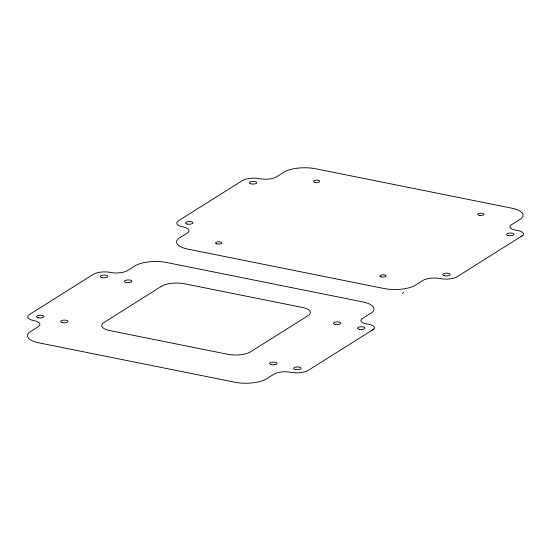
<?xml version="1.0" encoding="UTF-8"?>
<svg xmlns="http://www.w3.org/2000/svg" width="551" height="551" viewBox="0 0 551 551"><rect width="100%" height="100%" fill="white"/><g stroke="black" fill="none" stroke-linecap="round" stroke-linejoin="round"><path stroke-width="0.83" d="M374.012 328.995L371.987 330.269M523.044 235.263L521.019 236.531M402.402 293.359L403.787 292.485M373.482 329.333L308.112 370.444A12.473 4.553 -1.1 0 1 291.011 372.311A12.473 4.553 -1.1 0 0 273.909 374.17L265.396 379.529A23.204 8.465 -1.1 0 1 234.926 382.242L38.839 342.839A23.204 8.465 -1.1 0 1 29.658 332.163L38.177 326.805A12.473 4.553 -1.1 0 0 33.845 320.634A12.473 4.553 -1.1 0 1 29.52 314.469L93.394 274.295A12.473 4.553 -1.1 0 1 110.496 272.428A12.473 4.553 -1.1 0 0 127.598 270.562L136.111 265.21A23.204 8.465 -1.1 0 1 166.581 262.496L362.668 301.893A23.204 8.465 -1.1 0 1 371.849 312.575L363.329 317.927A11.027 4.022 -1.1 0 0 367.662 324.098A11.027 4.022 -1.1 0 1 373.688 329.167M522.513 235.594L457.151 276.705A12.473 4.553 -1.1 0 1 440.049 278.572A12.473 4.553 -1.1 0 0 422.948 280.438L414.428 285.79A23.204 8.465 -1.1 0 1 383.957 288.504L187.87 249.107A23.204 8.465 -1.1 0 1 178.696 238.425L187.209 233.073A12.473 4.553 -1.1 0 0 182.884 226.902A12.473 4.553 -1.1 0 1 178.552 220.731L242.426 180.556A12.473 4.553 -1.1 0 1 259.528 178.689A12.473 4.553 -1.1 0 0 276.63 176.83L285.149 171.471A23.204 8.465 -1.1 0 1 315.613 168.758L511.707 208.161A23.204 8.465 -1.1 0 1 520.881 218.837L512.368 224.195A11.027 4.022 -1.1 0 0 516.693 230.366A11.027 4.022 -1.1 0 1 522.72 235.435M161.595 286.231L104.111 322.39A16.633 6.068 -1.1 0 0 109.883 330.614L227.749 354.293A16.633 6.068 -1.1 0 0 250.553 351.813L308.037 315.654A16.633 6.068 -1.1 0 0 302.272 307.43L184.399 283.744A16.633 6.068 -1.1 0 0 161.595 286.231M508.394 235.587A3.74 1.364 -1.1 0 0 514.049 234.34A3.74 1.364 -1.1 0 0 508.483 233.218A3.74 1.364 -1.1 0 0 508.394 235.587M250.581 183.752A3.74 1.364 -1.1 0 0 256.787 182.96A3.74 1.364 -1.1 0 0 252.055 181.424A3.74 1.364 -1.1 0 0 250.581 183.752M187.354 224.085A3.74 1.364 -1.1 0 0 193.008 222.838A3.74 1.364 -1.1 0 0 187.443 221.722A3.74 1.364 -1.1 0 0 187.354 224.085M444.519 275.762A3.74 1.364 -1.1 0 0 450.174 274.508A3.74 1.364 -1.1 0 0 444.609 273.392A3.74 1.364 -1.1 0 0 444.519 275.762M479.308 215.345A3.12 1.136 -1.1 0 0 484.026 214.305A3.12 1.136 -1.1 0 0 479.384 213.368A3.12 1.136 -1.1 0 0 479.308 215.345M315.007 182.333A3.12 1.136 -1.1 0 0 319.725 181.293A3.12 1.136 -1.1 0 0 315.082 180.356A3.12 1.136 -1.1 0 0 315.007 182.333M216.757 243.859A3.12 1.136 -1.1 0 0 221.757 243.025A3.12 1.136 -1.1 0 0 217.493 241.889A3.12 1.136 -1.1 0 0 216.757 243.859M381.375 276.939A3.12 1.136 -1.1 0 0 386.086 275.899A3.12 1.136 -1.1 0 0 381.45 274.97A3.12 1.136 -1.1 0 0 381.375 276.939M295.481 369.494A3.74 1.364 -1.1 0 0 301.142 368.247A3.74 1.364 -1.1 0 0 295.577 367.131A3.74 1.364 -1.1 0 0 295.481 369.494M38.315 317.824A3.74 1.364 -1.1 0 0 43.977 316.577A3.74 1.364 -1.1 0 0 38.412 315.454A3.74 1.364 -1.1 0 0 38.315 317.824M101.549 277.484A3.74 1.364 -1.1 0 0 107.748 276.698A3.74 1.364 -1.1 0 0 103.023 275.156A3.74 1.364 -1.1 0 0 101.549 277.484M359.355 329.326A3.74 1.364 -1.1 0 0 365.017 328.072A3.74 1.364 -1.1 0 0 359.445 326.957A3.74 1.364 -1.1 0 0 359.355 329.326M335.249 324.477A3.74 1.364 -1.1 0 0 340.904 323.23A3.74 1.364 -1.1 0 0 335.339 322.115A3.74 1.364 -1.1 0 0 335.249 324.477M271.374 364.652A3.74 1.364 -1.1 0 0 277.036 363.405A3.74 1.364 -1.1 0 0 271.464 362.282A3.74 1.364 -1.1 0 0 271.374 364.652M126.303 282.498A3.74 1.364 -1.1 0 0 131.958 281.244A3.74 1.364 -1.1 0 0 126.393 280.128A3.74 1.364 -1.1 0 0 126.303 282.498M62.428 322.666A3.74 1.364 -1.1 0 0 68.083 321.419A3.74 1.364 -1.1 0 0 62.518 320.303A3.74 1.364 -1.1 0 0 62.428 322.666"/></g></svg>
